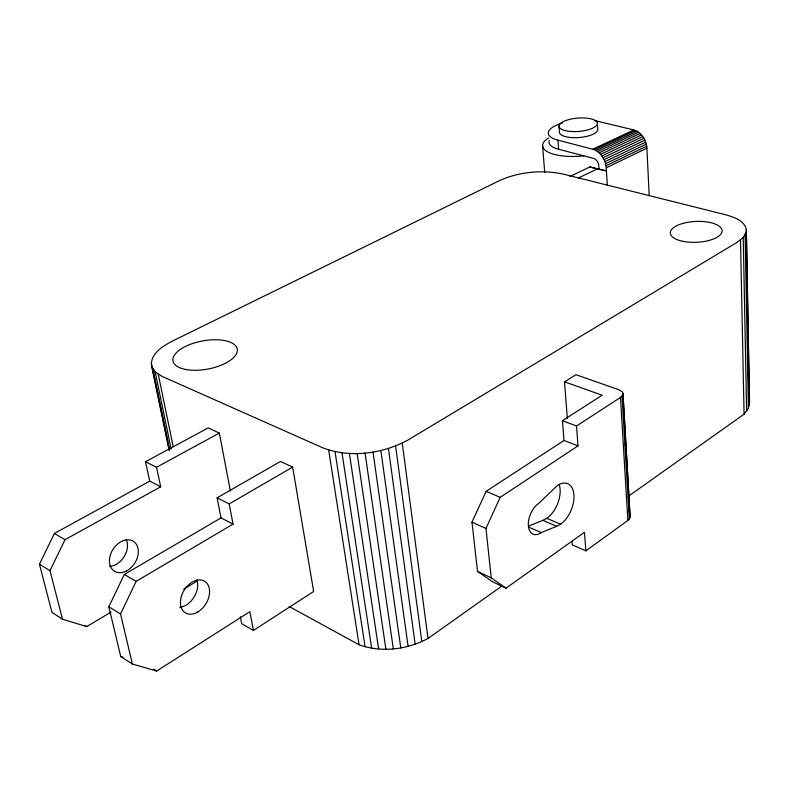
<?xml version="1.0" encoding="UTF-8"?>
<svg xmlns="http://www.w3.org/2000/svg" width="789" height="789" viewBox="0 0 789 789"><rect width="100%" height="100%" fill="white"/><g stroke="black" fill="none" stroke-linecap="round" stroke-linejoin="round"><path stroke-width="1.18" d="M571.995 541.432L572.272 544.893L585.852 550.84L627.866 520.444L630.135 517.505L622.945 393.247L622.245 391.877L618.813 389.727L575.97 374.716L564.51 381.827L567.35 418.446M630.135 517.505L622.945 393.247M628.675 496.074L744.076 414.186L748.426 408.308L749.55 402.183L746.325 229.5C744.254 220.21 733.494 217.074 725.486 214.716L563.297 174.103C542.319 169.694 519.714 171.686 500.048 180.346L172.466 341.065C163.076 346.055 149.782 353.768 151.656 366.254L169.211 450.657M749.402 405.25L746.325 229.5M151.656 366.254L155.167 371.905L162.209 376.442L323.017 447.925C350.592 458.301 382.704 453.813 408.248 439.877L736.985 242.42L743.228 237.459L746.157 232.163M585.852 550.84L584.462 532.289L506.025 588.17L491.261 577.883L485.945 528.443L500.157 497.356L578.012 445.874L576.522 425.991L620.489 397.429L622.866 394.697M506.025 588.17L492.336 581.661L477.503 571.364L471.99 522.18L486.132 491.33L564.007 440.469L578.012 445.874M253.447 630.441L249.847 611.672L156.636 671.044L132.374 664.013L120.549 613.95L136.142 581.355L233.051 524.103L229.185 503.924L217.103 497.839L280.489 461.447L292.66 467.098L313.647 591.484L253.447 630.441L241.7 623.695L240.329 616.692M132.374 664.013L120.766 656.556L108.823 606.761L124.327 574.431L221.028 517.909L233.051 524.103M111.071 612.067L86.741 626.604L62.528 619.217L49.983 570.684L65.004 539.686L160.7 486.793L156.538 467.275L145.511 461.713L208.197 427.914L219.342 433.082L230.368 490.945M62.528 619.217L51.985 612.461L39.45 564.224L54.382 533.463L149.723 481.122L160.7 486.793M289.168 606.504L359.054 644.761C381.472 652.858 407.193 649.653 428.003 638.488L502.248 585.793M564.007 440.469L562.439 420.695L602.145 395.22L564.51 381.827M183.729 589.196L197.329 580.941M229.185 503.924L292.66 467.098M156.538 467.275L219.342 433.082M556.649 526.293L560.575 524.231A23.068 13.334 -67.6 0 0 573.899 494.634A23.068 13.334 -67.6 0 0 557.379 485.551L538.67 503.412A17.496 10.208 -67.2 0 0 528.374 525.977A17.496 10.208 -67.2 0 0 541.274 532.605L556.649 526.293L542.881 520.346L528.581 526.115M542.881 520.346L546.816 518.324A22.911 13.393 -67.6 0 0 559.174 484.446M607.313 185.385L606.258 167.791L646.911 148.174C646.418 140.403 641.605 132.217 633.814 129.968L598.812 121.526A30.475 10.632 -4.6 0 0 594.6 120.717M578.396 178.008L597.273 168.935L606.445 170.868L589.866 166.962L569.865 176.529M606.258 167.791L606.031 165.749L646.714 146.162M606.031 165.749L604.956 161.637L645.698 142.128M605.597 163.688L646.309 144.14M562.389 123.045A30.475 10.632 -4.6 0 0 557.971 140.166L594.571 149.683L599.245 152.8L603.131 157.721L643.913 138.292M604.956 161.637L604.127 159.634L644.889 140.166M601.968 155.916L642.769 136.536M599.245 152.8L640.086 133.489M600.666 154.269L641.487 134.929M596.178 150.492L637.029 131.25M597.746 151.527L638.587 132.266M592.953 149.141L633.814 129.968M594.571 149.683L635.431 130.481M589.866 166.962L597.273 168.935M120.766 656.556L123.074 657.237M562.439 420.695L576.522 425.991M486.132 491.33L500.157 497.356M546.816 518.324L560.575 524.231M528.541 527.022L541.274 532.605M471.99 522.18L485.945 528.443M477.503 571.364L491.261 577.883M54.382 533.463L65.004 539.686M124.327 574.431L136.142 581.355M39.45 564.224L49.983 570.684M108.823 606.761L120.549 613.95M84.817 625.381L86.741 626.604M153.737 669.19L156.636 671.044M603.131 157.721L604.127 159.634M749.106 400.161L749.55 402.183M145.511 461.713L149.723 481.122M158.273 374.331L173.215 446.712M155.167 371.905L171.134 448.931M152.958 369.193L169.665 449.641M151.281 363.137L169.28 449.74M217.103 497.839L221.028 517.909M328.678 450.046L359.054 644.761M335.039 451.693L365.08 646.753M341.992 452.837L371.649 648.193M349.409 453.458L378.631 649.041M357.141 453.517L385.9 649.278M365.07 453.044L393.326 648.903M373.019 452.028L400.773 647.927M380.86 450.489L408.1 646.359M388.435 448.458L415.162 644.238M395.614 445.982L421.839 641.595M402.252 443.102L428.003 638.488M542.635 145.965L544.726 172.742M557.971 140.166L558.642 149.269L593.545 158.392A6.578 4.487 65.4 0 1 598.752 165.019L599.048 168.895M558.987 126.122L559.421 132.157A19.252 6.716 -4.5 0 0 578.801 137.542A19.252 6.716 -4.5 0 0 597.806 129.347L597.441 123.291A19.281 6.667 -4.6 0 0 568.277 119.741A19.281 6.667 -4.6 0 0 568.928 131.28A19.281 6.667 -4.6 0 0 597.441 123.291M622.906 402.913L623.123 406.582M623.704 416.395L623.921 420.064M624.503 429.867L624.72 433.546M625.302 443.349L625.519 447.028M626.101 456.831L626.249 459.287M626.821 469.09L627.048 472.769M627.63 482.572L627.847 486.251M628.429 496.054L628.646 499.723M629.227 509.536L629.444 513.205M622.038 396.127L629.336 519.044M620.489 397.429L627.866 520.444M646.911 148.174L649.179 195.593M740.506 240.004L744.076 414.186M746.009 246.582L746.147 253.969M746.798 288.419L746.956 297.029M747.587 330.256L747.745 338.866M748.376 372.083L748.564 381.925M745.122 234.826L748.426 408.308M743.228 237.459L746.641 411.306M126.181 539.4A17.565 12.88 -57.2 0 1 124.139 556.669A17.565 12.88 -57.2 0 1 109.464 566.364M196.885 579.866A18.374 12.841 -58.5 0 1 194.005 597.165A18.374 12.841 -58.5 0 1 179.803 607.264M558.651 149.259A30.377 10.76 -4.5 0 1 549.252 140.501M583.771 155.847A37.014 13.157 -4.5 0 1 548.158 152.139A37.014 13.157 -4.5 0 1 548.572 137.976M186.303 369.587A32.684 14.301 -10.5 0 0 237.203 351.707A32.684 14.301 -10.5 0 0 191.845 343.777A32.684 14.301 -10.5 0 0 186.303 369.587M682.692 241.296A25.938 10.444 -2.6 0 0 722.103 231.118A25.938 10.444 -2.6 0 0 683.816 223.159A25.938 10.444 -2.6 0 0 682.692 241.296M126.25 571.039A17.693 12.88 -57.4 0 0 135.027 542.645A17.693 12.88 -57.4 0 0 110.352 555.032A17.693 12.88 -57.4 0 0 126.25 571.039M197.98 611.889A18.512 12.831 -58.7 0 0 205.86 582.164A18.512 12.831 -58.7 0 0 181.145 597.115A18.512 12.831 -58.7 0 0 197.98 611.889"/></g></svg>
